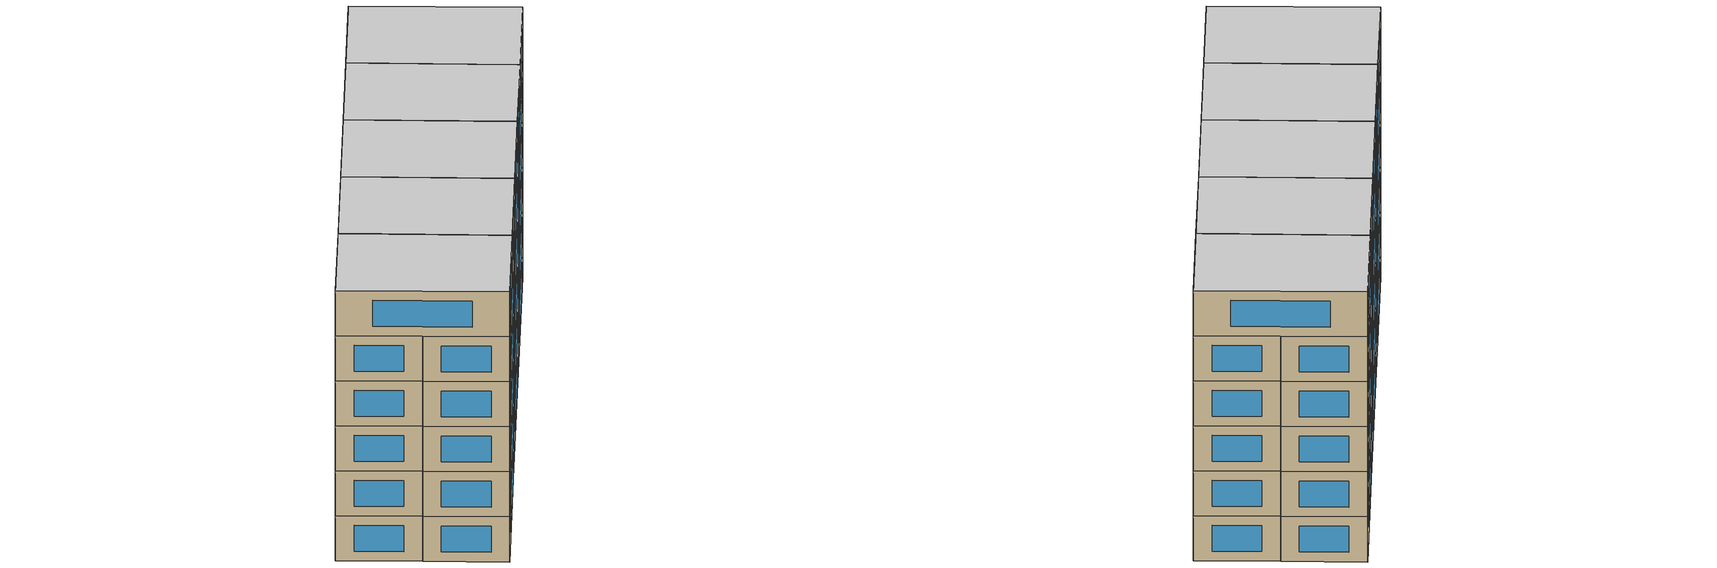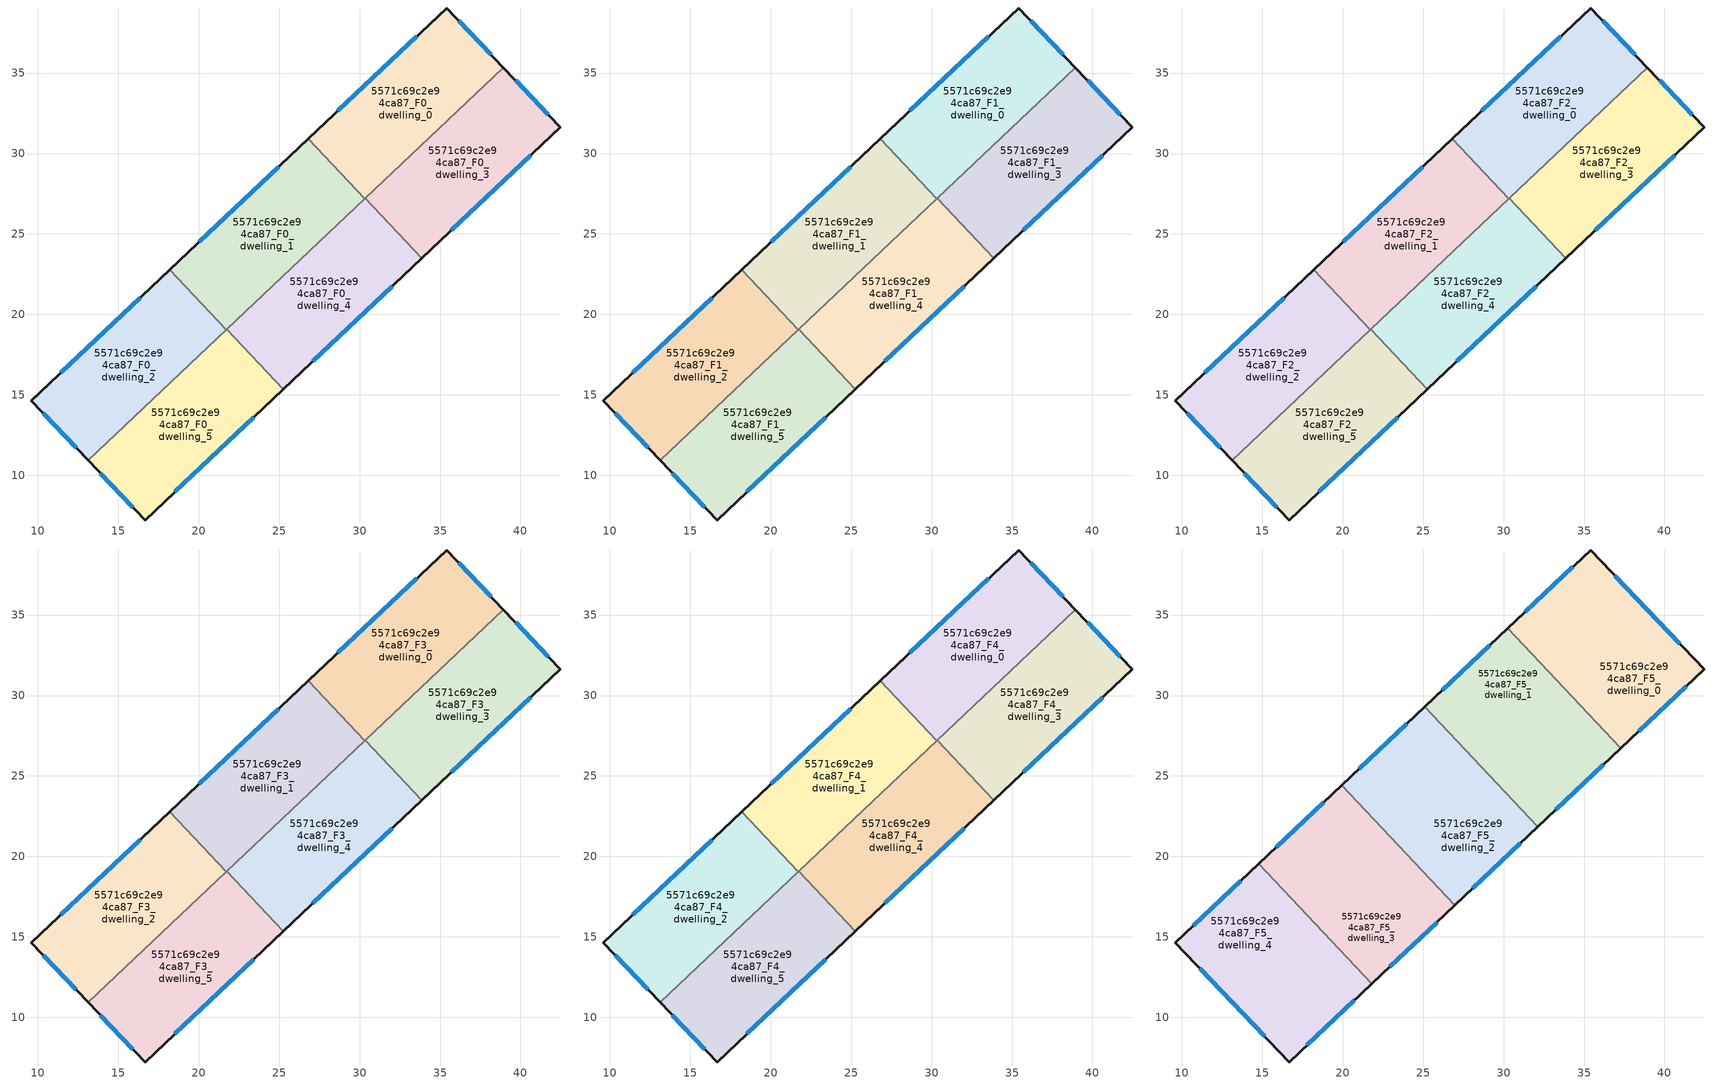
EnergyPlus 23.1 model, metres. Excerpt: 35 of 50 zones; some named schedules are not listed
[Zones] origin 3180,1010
5571c69c2e94ca87_F0_dwelling_0
 floor ground (EU_floor_Construction): 35.41,39.04 38.94,35.34 30.33,27.19 26.81,30.91 z0
 wall outside (EU_wall_Construction): 38.94,35.34 35.41,39.04 26.81,30.91 z0:3
 wall to 5571c69c2e94ca87_F0_dwelling_1 (EU_wall_Construction): 26.81,30.91 30.33,27.19 z0:3
 wall to 5571c69c2e94ca87_F0_dwelling_3 (EU_wall_Construction): 30.34,27.21 38.94,35.34 z0:3
 wall to 5571c69c2e94ca87_F0_dwelling_4 (EU_wall_Construction): 30.33,27.19 30.34,27.21 z0:3
 window (EU_Window_Construction): 38.18,36.13 36.16,38.25 / 33.56,37.3 28.65,32.65 z0.64:2.36
5571c69c2e94ca87_F0_dwelling_1
 floor ground (EU_floor_Construction): 26.81,30.91 30.33,27.19 21.73,19.06 18.21,22.78 z0
 wall outside (EU_wall_Construction): 26.81,30.91 18.21,22.78 z0:3
 wall to 5571c69c2e94ca87_F0_dwelling_2 (EU_wall_Construction): 18.21,22.78 21.73,19.06 z0:3
 wall to 5571c69c2e94ca87_F0_dwelling_4 (EU_wall_Construction): 21.74,19.07 30.33,27.19 z0:3
 wall to 5571c69c2e94ca87_F0_dwelling_5 (EU_wall_Construction): 21.73,19.06 21.74,19.07 z0:3
 window (EU_Window_Construction): 24.96,29.17 20.05,24.52 z0.64:2.36
5571c69c2e94ca87_F0_dwelling_2
 floor ground (EU_floor_Construction): 18.21,22.78 21.73,19.06 13.14,10.93 9.6,14.64 z0
 wall outside (EU_wall_Construction): 18.21,22.78 9.6,14.64 13.14,10.93 z0:3
 wall to 5571c69c2e94ca87_F0_dwelling_5 (EU_wall_Construction): 13.14,10.93 21.73,19.06 z0:3
 window (EU_Window_Construction): 10.36,13.85 12.38,11.73 / 16.36,21.04 11.44,16.38 z0.64:2.36
5571c69c2e94ca87_F0_dwelling_3
 floor ground (EU_floor_Construction): 38.94,35.34 42.47,31.63 33.86,23.49 30.34,27.21 z0
 wall outside (EU_wall_Construction): 33.86,23.49 42.47,31.63 38.94,35.34 z0:3
 wall to 5571c69c2e94ca87_F0_dwelling_4 (EU_wall_Construction): 30.34,27.21 33.86,23.49 z0:3
 window (EU_Window_Construction): 41.71,32.42 39.69,34.54 / 35.71,25.23 40.63,29.89 z0.64:2.36
5571c69c2e94ca87_F0_dwelling_4
 floor ground (EU_floor_Construction): 30.34,27.21 33.86,23.49 25.27,15.35 21.74,19.07 z0
 wall outside (EU_wall_Construction): 25.27,15.35 33.86,23.49 z0:3
 wall to 5571c69c2e94ca87_F0_dwelling_5 (EU_wall_Construction): 21.74,19.07 25.27,15.35 z0:3
 window (EU_Window_Construction): 27.11,17.1 32.02,21.75 z0.64:2.36
5571c69c2e94ca87_F0_dwelling_5
 floor ground (EU_floor_Construction): 21.74,19.07 25.27,15.35 16.67,7.22 13.14,10.93 z0
 wall outside (EU_wall_Construction): 13.14,10.93 16.67,7.22 25.27,15.35 z0:3
 window (EU_Window_Construction): 18.51,8.97 23.42,13.61 / 13.89,10.14 15.92,8.02 z0.64:2.36
5571c69c2e94ca87_F1_dwelling_0
 floor to 5571c69c2e94ca87_F0_dwelling_0 (EU_floor_Construction): 35.41,39.04 38.94,35.34 30.33,27.19 26.81,30.91 z3
 wall outside (EU_wall_Construction): 38.94,35.34 35.41,39.04 26.81,30.91 z3:6
 wall to 5571c69c2e94ca87_F1_dwelling_1 (EU_wall_Construction): 26.81,30.91 30.33,27.19 z3:6
 wall to 5571c69c2e94ca87_F1_dwelling_3 (EU_wall_Construction): 30.34,27.21 38.94,35.34 z3:6
 wall to 5571c69c2e94ca87_F1_dwelling_4 (EU_wall_Construction): 30.33,27.19 30.34,27.21 z3:6
 window (EU_Window_Construction): 38.18,36.13 36.16,38.25 / 33.56,37.3 28.65,32.65 z3.64:5.36
5571c69c2e94ca87_F1_dwelling_1
 floor to 5571c69c2e94ca87_F0_dwelling_1 (EU_floor_Construction): 26.81,30.91 30.33,27.19 21.73,19.06 18.21,22.78 z3
 wall outside (EU_wall_Construction): 26.81,30.91 18.21,22.78 z3:6
 wall to 5571c69c2e94ca87_F1_dwelling_2 (EU_wall_Construction): 18.21,22.78 21.73,19.06 z3:6
 wall to 5571c69c2e94ca87_F1_dwelling_4 (EU_wall_Construction): 21.74,19.07 30.33,27.19 z3:6
 wall to 5571c69c2e94ca87_F1_dwelling_5 (EU_wall_Construction): 21.73,19.06 21.74,19.07 z3:6
 window (EU_Window_Construction): 24.96,29.17 20.05,24.52 z3.64:5.36
5571c69c2e94ca87_F1_dwelling_2
 floor to 5571c69c2e94ca87_F0_dwelling_2 (EU_floor_Construction): 18.21,22.78 21.73,19.06 13.14,10.93 9.6,14.64 z3
 wall outside (EU_wall_Construction): 18.21,22.78 9.6,14.64 13.14,10.93 z3:6
 wall to 5571c69c2e94ca87_F1_dwelling_5 (EU_wall_Construction): 13.14,10.93 21.73,19.06 z3:6
 window (EU_Window_Construction): 10.36,13.85 12.38,11.73 / 16.36,21.04 11.44,16.38 z3.64:5.36
5571c69c2e94ca87_F1_dwelling_3
 floor to 5571c69c2e94ca87_F0_dwelling_3 (EU_floor_Construction): 38.94,35.34 42.47,31.63 33.86,23.49 30.34,27.21 z3
 wall outside (EU_wall_Construction): 33.86,23.49 42.47,31.63 38.94,35.34 z3:6
 wall to 5571c69c2e94ca87_F1_dwelling_4 (EU_wall_Construction): 30.34,27.21 33.86,23.49 z3:6
 window (EU_Window_Construction): 41.71,32.42 39.69,34.54 / 35.71,25.23 40.63,29.89 z3.64:5.36
5571c69c2e94ca87_F1_dwelling_4
 floor to 5571c69c2e94ca87_F0_dwelling_4 (EU_floor_Construction): 30.34,27.21 33.86,23.49 25.27,15.35 21.74,19.07 z3
 wall outside (EU_wall_Construction): 25.27,15.35 33.86,23.49 z3:6
 wall to 5571c69c2e94ca87_F1_dwelling_5 (EU_wall_Construction): 21.74,19.07 25.27,15.35 z3:6
 window (EU_Window_Construction): 27.11,17.1 32.02,21.75 z3.64:5.36
5571c69c2e94ca87_F1_dwelling_5
 floor to 5571c69c2e94ca87_F0_dwelling_5 (EU_floor_Construction): 21.74,19.07 25.27,15.35 16.67,7.22 13.14,10.93 z3
 wall outside (EU_wall_Construction): 13.14,10.93 16.67,7.22 25.27,15.35 z3:6
 window (EU_Window_Construction): 18.51,8.97 23.42,13.61 / 13.89,10.14 15.92,8.02 z3.64:5.36
5571c69c2e94ca87_F2_dwelling_0
 floor to 5571c69c2e94ca87_F1_dwelling_0 (EU_floor_Construction): 35.41,39.04 38.94,35.34 30.33,27.19 26.81,30.91 z6
 wall outside (EU_wall_Construction): 38.94,35.34 35.41,39.04 26.81,30.91 z6:9
 wall to 5571c69c2e94ca87_F2_dwelling_1 (EU_wall_Construction): 26.81,30.91 30.33,27.19 z6:9
 wall to 5571c69c2e94ca87_F2_dwelling_3 (EU_wall_Construction): 30.34,27.21 38.94,35.34 z6:9
 wall to 5571c69c2e94ca87_F2_dwelling_4 (EU_wall_Construction): 30.33,27.19 30.34,27.21 z6:9
 window (EU_Window_Construction): 38.18,36.13 36.16,38.25 / 33.56,37.3 28.65,32.65 z6.64:8.36
5571c69c2e94ca87_F2_dwelling_1
 floor to 5571c69c2e94ca87_F1_dwelling_1 (EU_floor_Construction): 26.81,30.91 30.33,27.19 21.73,19.06 18.21,22.78 z6
 wall outside (EU_wall_Construction): 26.81,30.91 18.21,22.78 z6:9
 wall to 5571c69c2e94ca87_F2_dwelling_2 (EU_wall_Construction): 18.21,22.78 21.73,19.06 z6:9
 wall to 5571c69c2e94ca87_F2_dwelling_4 (EU_wall_Construction): 21.74,19.07 30.33,27.19 z6:9
 wall to 5571c69c2e94ca87_F2_dwelling_5 (EU_wall_Construction): 21.73,19.06 21.74,19.07 z6:9
 window (EU_Window_Construction): 24.96,29.17 20.05,24.52 z6.64:8.36
5571c69c2e94ca87_F2_dwelling_2
 floor to 5571c69c2e94ca87_F1_dwelling_2 (EU_floor_Construction): 18.21,22.78 21.73,19.06 13.14,10.93 9.6,14.64 z6
 wall outside (EU_wall_Construction): 18.21,22.78 9.6,14.64 13.14,10.93 z6:9
 wall to 5571c69c2e94ca87_F2_dwelling_5 (EU_wall_Construction): 13.14,10.93 21.73,19.06 z6:9
 window (EU_Window_Construction): 10.36,13.85 12.38,11.73 / 16.36,21.04 11.44,16.38 z6.64:8.36
5571c69c2e94ca87_F2_dwelling_3
 floor to 5571c69c2e94ca87_F1_dwelling_3 (EU_floor_Construction): 38.94,35.34 42.47,31.63 33.86,23.49 30.34,27.21 z6
 wall outside (EU_wall_Construction): 33.86,23.49 42.47,31.63 38.94,35.34 z6:9
 wall to 5571c69c2e94ca87_F2_dwelling_4 (EU_wall_Construction): 30.34,27.21 33.86,23.49 z6:9
 window (EU_Window_Construction): 41.71,32.42 39.69,34.54 / 35.71,25.23 40.63,29.89 z6.64:8.36
5571c69c2e94ca87_F2_dwelling_4
 floor to 5571c69c2e94ca87_F1_dwelling_4 (EU_floor_Construction): 30.34,27.21 33.86,23.49 25.27,15.35 21.74,19.07 z6
 wall outside (EU_wall_Construction): 25.27,15.35 33.86,23.49 z6:9
 wall to 5571c69c2e94ca87_F2_dwelling_5 (EU_wall_Construction): 21.74,19.07 25.27,15.35 z6:9
 window (EU_Window_Construction): 27.11,17.1 32.02,21.75 z6.64:8.36
5571c69c2e94ca87_F2_dwelling_5
 floor to 5571c69c2e94ca87_F1_dwelling_5 (EU_floor_Construction): 21.74,19.07 25.27,15.35 16.67,7.22 13.14,10.93 z6
 wall outside (EU_wall_Construction): 13.14,10.93 16.67,7.22 25.27,15.35 z6:9
 window (EU_Window_Construction): 18.51,8.97 23.42,13.61 / 13.89,10.14 15.92,8.02 z6.64:8.36
5571c69c2e94ca87_F3_dwelling_0
 floor to 5571c69c2e94ca87_F2_dwelling_0 (EU_floor_Construction): 35.41,39.04 38.94,35.34 30.33,27.19 26.81,30.91 z9
 wall outside (EU_wall_Construction): 38.94,35.34 35.41,39.04 26.81,30.91 z9:12
 wall to 5571c69c2e94ca87_F3_dwelling_1 (EU_wall_Construction): 26.81,30.91 30.33,27.19 z9:12
 wall to 5571c69c2e94ca87_F3_dwelling_3 (EU_wall_Construction): 30.34,27.21 38.94,35.34 z9:12
 wall to 5571c69c2e94ca87_F3_dwelling_4 (EU_wall_Construction): 30.33,27.19 30.34,27.21 z9:12
 window (EU_Window_Construction): 38.18,36.13 36.16,38.25 / 33.56,37.3 28.65,32.65 z9.64:11.36
5571c69c2e94ca87_F3_dwelling_1
 floor to 5571c69c2e94ca87_F2_dwelling_1 (EU_floor_Construction): 26.81,30.91 30.33,27.19 21.73,19.06 18.21,22.78 z9
 wall outside (EU_wall_Construction): 26.81,30.91 18.21,22.78 z9:12
 wall to 5571c69c2e94ca87_F3_dwelling_2 (EU_wall_Construction): 18.21,22.78 21.73,19.06 z9:12
 wall to 5571c69c2e94ca87_F3_dwelling_4 (EU_wall_Construction): 21.74,19.07 30.33,27.19 z9:12
 wall to 5571c69c2e94ca87_F3_dwelling_5 (EU_wall_Construction): 21.73,19.06 21.74,19.07 z9:12
 window (EU_Window_Construction): 24.96,29.17 20.05,24.52 z9.64:11.36
5571c69c2e94ca87_F3_dwelling_2
 floor to 5571c69c2e94ca87_F2_dwelling_2 (EU_floor_Construction): 18.21,22.78 21.73,19.06 13.14,10.93 9.6,14.64 z9
 wall outside (EU_wall_Construction): 18.21,22.78 9.6,14.64 13.14,10.93 z9:12
 wall to 5571c69c2e94ca87_F3_dwelling_5 (EU_wall_Construction): 13.14,10.93 21.73,19.06 z9:12
 window (EU_Window_Construction): 10.36,13.85 12.38,11.73 / 16.36,21.04 11.44,16.38 z9.64:11.36
5571c69c2e94ca87_F3_dwelling_3
 floor to 5571c69c2e94ca87_F2_dwelling_3 (EU_floor_Construction): 38.94,35.34 42.47,31.63 33.86,23.49 30.34,27.21 z9
 wall outside (EU_wall_Construction): 33.86,23.49 42.47,31.63 38.94,35.34 z9:12
 wall to 5571c69c2e94ca87_F3_dwelling_4 (EU_wall_Construction): 30.34,27.21 33.86,23.49 z9:12
 window (EU_Window_Construction): 41.71,32.42 39.69,34.54 / 35.71,25.23 40.63,29.89 z9.64:11.36
5571c69c2e94ca87_F3_dwelling_4
 floor to 5571c69c2e94ca87_F2_dwelling_4 (EU_floor_Construction): 30.34,27.21 33.86,23.49 25.27,15.35 21.74,19.07 z9
 wall outside (EU_wall_Construction): 25.27,15.35 33.86,23.49 z9:12
 wall to 5571c69c2e94ca87_F3_dwelling_5 (EU_wall_Construction): 21.74,19.07 25.27,15.35 z9:12
 window (EU_Window_Construction): 27.11,17.1 32.02,21.75 z9.64:11.36
5571c69c2e94ca87_F3_dwelling_5
 floor to 5571c69c2e94ca87_F2_dwelling_5 (EU_floor_Construction): 21.74,19.07 25.27,15.35 16.67,7.22 13.14,10.93 z9
 wall outside (EU_wall_Construction): 13.14,10.93 16.67,7.22 25.27,15.35 z9:12
 window (EU_Window_Construction): 18.51,8.97 23.42,13.61 / 13.89,10.14 15.92,8.02 z9.64:11.36
5571c69c2e94ca87_F4_dwelling_0
 floor to 5571c69c2e94ca87_F3_dwelling_0 (EU_floor_Construction): 35.41,39.04 38.94,35.34 30.33,27.19 26.81,30.91 z12
 wall outside (EU_wall_Construction): 38.94,35.34 35.41,39.04 26.81,30.91 z12:15
 wall to 5571c69c2e94ca87_F4_dwelling_1 (EU_wall_Construction): 26.81,30.91 30.33,27.19 z12:15
 wall to 5571c69c2e94ca87_F4_dwelling_3 (EU_wall_Construction): 30.34,27.21 38.94,35.34 z12:15
 wall to 5571c69c2e94ca87_F4_dwelling_4 (EU_wall_Construction): 30.33,27.19 30.34,27.21 z12:15
 window (EU_Window_Construction): 38.18,36.13 36.16,38.25 / 33.56,37.3 28.65,32.65 z12.64:14.36
 ceiling adiabatic (EU_roof_Construction): 33.78,30.46 30.26,34.18 26.81,30.91 30.33,27.19 z15
5571c69c2e94ca87_F4_dwelling_1
 floor to 5571c69c2e94ca87_F3_dwelling_1 (EU_floor_Construction): 26.81,30.91 30.33,27.19 21.73,19.06 18.21,22.78 z12
 wall outside (EU_wall_Construction): 26.81,30.91 18.21,22.78 z12:15
 wall to 5571c69c2e94ca87_F4_dwelling_2 (EU_wall_Construction): 18.21,22.78 21.73,19.06 z12:15
 wall to 5571c69c2e94ca87_F4_dwelling_4 (EU_wall_Construction): 21.74,19.07 30.33,27.19 z12:15
 wall to 5571c69c2e94ca87_F4_dwelling_5 (EU_wall_Construction): 21.73,19.06 21.74,19.07 z12:15
 window (EU_Window_Construction): 24.96,29.17 20.05,24.52 z12.64:14.36
5571c69c2e94ca87_F4_dwelling_2
 floor to 5571c69c2e94ca87_F3_dwelling_2 (EU_floor_Construction): 18.21,22.78 21.73,19.06 13.14,10.93 9.6,14.64 z12
 wall outside (EU_wall_Construction): 18.21,22.78 9.6,14.64 13.14,10.93 z12:15
 wall to 5571c69c2e94ca87_F4_dwelling_5 (EU_wall_Construction): 13.14,10.93 21.73,19.06 z12:15
 window (EU_Window_Construction): 10.36,13.85 12.38,11.73 / 16.36,21.04 11.44,16.38 z12.64:14.36
5571c69c2e94ca87_F4_dwelling_3
 floor to 5571c69c2e94ca87_F3_dwelling_3 (EU_floor_Construction): 38.94,35.34 42.47,31.63 33.86,23.49 30.34,27.21 z12
 wall outside (EU_wall_Construction): 33.86,23.49 42.47,31.63 38.94,35.34 z12:15
 wall to 5571c69c2e94ca87_F4_dwelling_4 (EU_wall_Construction): 30.34,27.21 33.86,23.49 z12:15
 window (EU_Window_Construction): 41.71,32.42 39.69,34.54 / 35.71,25.23 40.63,29.89 z12.64:14.36
5571c69c2e94ca87_F4_dwelling_4
 floor to 5571c69c2e94ca87_F3_dwelling_4 (EU_floor_Construction): 30.34,27.21 33.86,23.49 25.27,15.35 21.74,19.07 z12
 wall outside (EU_wall_Construction): 25.27,15.35 33.86,23.49 z12:15
 wall to 5571c69c2e94ca87_F4_dwelling_5 (EU_wall_Construction): 21.74,19.07 25.27,15.35 z12:15
 window (EU_Window_Construction): 27.11,17.1 32.02,21.75 z12.64:14.36
5571c69c2e94ca87_F4_dwelling_5
 floor to 5571c69c2e94ca87_F3_dwelling_5 (EU_floor_Construction): 21.74,19.07 25.27,15.35 16.67,7.22 13.14,10.93 z12
 wall outside (EU_wall_Construction): 13.14,10.93 16.67,7.22 25.27,15.35 z12:15
 window (EU_Window_Construction): 18.51,8.97 23.42,13.61 / 13.89,10.14 15.92,8.02 z12.64:14.36
5571c69c2e94ca87_F5_dwelling_0
 floor to 5571c69c2e94ca87_F4_dwelling_0 (EU_floor_Construction): 35.41,39.04 38.94,35.34 33.78,30.46 30.26,34.18 z15
 floor to 5571c69c2e94ca87_F4_dwelling_3 (EU_floor_Construction): 38.94,35.34 42.47,31.63 37.3,26.74 33.78,30.46 z15
 wall outside (EU_wall_Construction): 37.3,26.74 42.47,31.63 35.41,39.04 30.26,34.18 z15:18
 wall to 5571c69c2e94ca87_F5_dwelling_1 (EU_wall_Construction): 30.26,34.18 37.3,26.74 z15:18
 window (EU_Window_Construction): 34.3,38 31.36,35.22 / 40.96,33.22 36.92,37.46 / 38.4,27.78 41.36,30.58 z15.64:17.36
 ceiling to 5571c69c2e94ca87_F6_dwelling_0 (EU_floor_Construction): 42.47,31.63 35.41,39.04 30.26,34.18 37.3,26.74 z18
5571c69c2e94ca87_F5_dwelling_1
 floor to 5571c69c2e94ca87_F4_dwelling_3 (EU_floor_Construction): 33.78,30.46 37.3,26.74 33.86,23.49 30.34,27.21 z15
 floor to 5571c69c2e94ca87_F4_dwelling_4 (EU_floor_Construction): 30.34,27.21 33.86,23.49 32.14,21.85 28.61,25.57 z15
 floor to 5571c69c2e94ca87_F4_dwelling_1 (EU_floor_Construction): 26.81,30.91 30.33,27.19 28.61,25.57 25.1,29.29 z15
 floor adiabatic (EU_floor_Construction): 30.26,34.18 33.78,30.46 30.33,27.19 26.81,30.91 z15
 wall outside (EU_wall_Construction): 32.14,21.85 37.3,26.74 / 30.26,34.18 25.09,29.29 z15:18
 wall to 5571c69c2e94ca87_F5_dwelling_2 (EU_wall_Construction): 25.09,29.29 32.14,21.85 z15:18
 window (EU_Window_Construction): 33.24,22.9 36.19,25.69 / 29.15,33.13 26.2,30.34 z15.64:17.36
 ceiling to 5571c69c2e94ca87_F6_dwelling_1 (EU_floor_Construction): 37.3,26.74 30.26,34.18 25.09,29.29 32.14,21.85 z18
5571c69c2e94ca87_F5_dwelling_2
 floor to 5571c69c2e94ca87_F4_dwelling_1 (EU_floor_Construction): 25.1,29.29 28.61,25.57 23.46,20.69 19.93,24.41 z15
 floor to 5571c69c2e94ca87_F4_dwelling_4 (EU_floor_Construction): 28.61,25.57 32.14,21.85 26.98,16.97 23.46,20.69 z15
 wall outside (EU_wall_Construction): 26.98,16.97 32.14,21.85 / 25.09,29.29 19.93,24.42 z15:18
 wall to 5571c69c2e94ca87_F5_dwelling_3 (EU_wall_Construction): 19.93,24.42 26.98,16.97 z15:18
 window (EU_Window_Construction): 28.08,18.02 31.03,20.81 / 23.99,28.25 21.04,25.46 z15.64:17.36
 ceiling to 5571c69c2e94ca87_F6_dwelling_2 (EU_floor_Construction): 32.14,21.85 25.09,29.29 19.93,24.42 26.98,16.97 z18
5571c69c2e94ca87_F5_dwelling_3
 floor to 5571c69c2e94ca87_F4_dwelling_5 (EU_floor_Construction): 21.74,19.07 25.27,15.35 21.82,12.09 18.3,15.81 z15
 floor to 5571c69c2e94ca87_F4_dwelling_1 (EU_floor_Construction): 19.93,24.41 23.46,20.69 21.73,19.06 18.21,22.78 z15
 floor to 5571c69c2e94ca87_F4_dwelling_2 (EU_floor_Construction): 18.21,22.78 21.73,19.06 18.3,15.81 14.77,19.53 z15
 floor to 5571c69c2e94ca87_F4_dwelling_4 (EU_floor_Construction): 23.46,20.69 26.98,16.97 25.27,15.35 21.74,19.07 z15
 wall outside (EU_wall_Construction): 21.82,12.09 26.98,16.97 / 19.93,24.42 14.77,19.54 z15:18
 wall to 5571c69c2e94ca87_F5_dwelling_4 (EU_wall_Construction): 14.77,19.54 21.82,12.09 z15:18
 window (EU_Window_Construction): 22.92,13.14 25.87,15.93 / 18.83,23.37 15.88,20.58 z15.64:17.36
 ceiling to 5571c69c2e94ca87_F6_dwelling_3 (EU_floor_Construction): 26.98,16.97 19.93,24.42 14.77,19.54 21.82,12.09 z18
5571c69c2e94ca87_F5_dwelling_4
 floor to 5571c69c2e94ca87_F4_dwelling_2 (EU_floor_Construction): 14.77,19.53 18.3,15.81 13.14,10.93 9.6,14.64 z15
 floor to 5571c69c2e94ca87_F4_dwelling_5 (EU_floor_Construction): 18.3,15.81 21.82,12.09 16.67,7.22 13.14,10.93 z15
 wall outside (EU_wall_Construction): 14.77,19.54 9.6,14.64 16.67,7.22 21.82,12.09 z15:18
 window (EU_Window_Construction): 17.77,8.27 20.71,11.05 / 11.11,13.05 15.16,8.81 / 13.67,18.49 10.71,15.69 z15.64:17.36
 ceiling to 5571c69c2e94ca87_F6_dwelling_4 (EU_floor_Construction): 21.82,12.09 14.77,19.54 9.6,14.64 16.67,7.22 z18
[Building]
EU S2 Campaign: North Axis=0; Terrain=City; Solar Distribution=FullExterior
[Site:Location]
Yerevan-Zvartnots.Intl.AP: Latitude=40.15; Longitude=44.383; Time Zone=4; Elevation=854
[SizingPeriod:WeatherFileDays]
AnnualSizingPeriod: Begin Month=1; Begin Day of Month=1; End Month=12; End Day of Month=31; Day of Week for Start Day=Monday; Use Weather File Daylight Saving Period=No; Use Weather File Rain and Snow Indicators=No
[MATERIAL]
EU_InternalMass_Material: Roughness=MediumRough; Thickness=0.1; Conductivity=1; Density=1800; Specific Heat=900; Thermal Absorptance=0.9; Solar Absorptance=0.7; Visible Absorptance=0.7
[MATERIAL:NOMASS] Roughness=MediumRough; Thermal Absorptance=0.9; Solar Absorptance=0.7; Visible Absorptance=0.7
Name | Thermal Resistance
EU_wall_NoMass | 1.05043
EU_roof_NoMass | 1.45357
EU_floor_NoMass | 0.478065
[WINDOWMATERIAL:SIMPLEGLAZINGSYSTEM]
EU_Window_SimpleGlazing: UFactor=2.5566; Solar Heat Gain Coefficient=0.75; Visible Transmittance=0.75
[CONSTRUCTION]
EU_wall_Construction: EU_wall_NoMass
EU_roof_Construction: EU_roof_NoMass
EU_floor_Construction: EU_floor_NoMass
EU_Window_Construction: EU_Window_SimpleGlazing
EU_InternalMass_Construction: EU_InternalMass_Material
[ZONE] Type=1; Multiplier=1; Ceiling Height=autocalculate; Floor Area=autocalculate; Part of Total Floor Area=Yes
Name | Volume
5571c69c2e94ca87_F0_dwelling_0; 5571c69c2e94ca87_F1_dwelling_0; 5571c69c2e94ca87_F2_dwelling_0; 5571c69c2e94ca87_F3_dwelling_0; 5571c69c2e94ca87_F4_dwelling_0 | 181.921
5571c69c2e94ca87_F5_dwelling_0 | 218.314
5571c69c2e94ca87_F0_dwelling_1; 5571c69c2e94ca87_F1_dwelling_1; 5571c69c2e94ca87_F2_dwelling_1; 5571c69c2e94ca87_F3_dwelling_1; 5571c69c2e94ca87_F4_dwelling_1 | 181.918
5571c69c2e94ca87_F5_dwelling_1 | 218.318
5571c69c2e94ca87_F0_dwelling_2; 5571c69c2e94ca87_F1_dwelling_2; 5571c69c2e94ca87_F2_dwelling_2; 5571c69c2e94ca87_F3_dwelling_2; 5571c69c2e94ca87_F4_dwelling_2; 5571c69c2e94ca87_F0_dwelling_4; 5571c69c2e94ca87_F1_dwelling_4; 5571c69c2e94ca87_F2_dwelling_4; 5571c69c2e94ca87_F3_dwelling_4; 5571c69c2e94ca87_F4_dwelling_4 | 181.932
5571c69c2e94ca87_F5_dwelling_2 | 218.319
5571c69c2e94ca87_F0_dwelling_3; 5571c69c2e94ca87_F1_dwelling_3; 5571c69c2e94ca87_F2_dwelling_3; 5571c69c2e94ca87_F3_dwelling_3; 5571c69c2e94ca87_F4_dwelling_3 | 181.942
5571c69c2e94ca87_F5_dwelling_3 | 218.328
5571c69c2e94ca87_F5_dwelling_4 | 218.324
5571c69c2e94ca87_F0_dwelling_5; 5571c69c2e94ca87_F1_dwelling_5; 5571c69c2e94ca87_F2_dwelling_5; 5571c69c2e94ca87_F3_dwelling_5; 5571c69c2e94ca87_F4_dwelling_5 | 181.929
[INTERNALMASS] Construction=EU_InternalMass_Construction
Name | Zone or ZoneList | Surface Area
5571c69c2e94ca87_F0_dwelling_0_EU_InternalMass | 5571c69c2e94ca87_F0_dwelling_0 | 60.6403
5571c69c2e94ca87_F0_dwelling_1_EU_InternalMass | 5571c69c2e94ca87_F0_dwelling_1 | 60.6395
5571c69c2e94ca87_F0_dwelling_2_EU_InternalMass | 5571c69c2e94ca87_F0_dwelling_2 | 60.6441
5571c69c2e94ca87_F0_dwelling_3_EU_InternalMass | 5571c69c2e94ca87_F0_dwelling_3 | 60.6472
5571c69c2e94ca87_F0_dwelling_4_EU_InternalMass | 5571c69c2e94ca87_F0_dwelling_4 | 60.6441
5571c69c2e94ca87_F0_dwelling_5_EU_InternalMass | 5571c69c2e94ca87_F0_dwelling_5 | 60.6429
5571c69c2e94ca87_F1_dwelling_0_EU_InternalMass | 5571c69c2e94ca87_F1_dwelling_0 | 60.6403
5571c69c2e94ca87_F1_dwelling_1_EU_InternalMass | 5571c69c2e94ca87_F1_dwelling_1 | 60.6395
5571c69c2e94ca87_F1_dwelling_2_EU_InternalMass | 5571c69c2e94ca87_F1_dwelling_2 | 60.6441
5571c69c2e94ca87_F1_dwelling_3_EU_InternalMass | 5571c69c2e94ca87_F1_dwelling_3 | 60.6472
5571c69c2e94ca87_F1_dwelling_4_EU_InternalMass | 5571c69c2e94ca87_F1_dwelling_4 | 60.6441
5571c69c2e94ca87_F1_dwelling_5_EU_InternalMass | 5571c69c2e94ca87_F1_dwelling_5 | 60.6429
5571c69c2e94ca87_F2_dwelling_0_EU_InternalMass | 5571c69c2e94ca87_F2_dwelling_0 | 60.6403
5571c69c2e94ca87_F2_dwelling_1_EU_InternalMass | 5571c69c2e94ca87_F2_dwelling_1 | 60.6395
5571c69c2e94ca87_F2_dwelling_2_EU_InternalMass | 5571c69c2e94ca87_F2_dwelling_2 | 60.6441
5571c69c2e94ca87_F2_dwelling_3_EU_InternalMass | 5571c69c2e94ca87_F2_dwelling_3 | 60.6472
5571c69c2e94ca87_F2_dwelling_4_EU_InternalMass | 5571c69c2e94ca87_F2_dwelling_4 | 60.6441
5571c69c2e94ca87_F2_dwelling_5_EU_InternalMass | 5571c69c2e94ca87_F2_dwelling_5 | 60.6429
5571c69c2e94ca87_F3_dwelling_0_EU_InternalMass | 5571c69c2e94ca87_F3_dwelling_0 | 60.6403
5571c69c2e94ca87_F3_dwelling_1_EU_InternalMass | 5571c69c2e94ca87_F3_dwelling_1 | 60.6395
5571c69c2e94ca87_F3_dwelling_2_EU_InternalMass | 5571c69c2e94ca87_F3_dwelling_2 | 60.6441
5571c69c2e94ca87_F3_dwelling_3_EU_InternalMass | 5571c69c2e94ca87_F3_dwelling_3 | 60.6472
5571c69c2e94ca87_F3_dwelling_4_EU_InternalMass | 5571c69c2e94ca87_F3_dwelling_4 | 60.6441
5571c69c2e94ca87_F3_dwelling_5_EU_InternalMass | 5571c69c2e94ca87_F3_dwelling_5 | 60.6429
5571c69c2e94ca87_F4_dwelling_0_EU_InternalMass | 5571c69c2e94ca87_F4_dwelling_0 | 60.6403
5571c69c2e94ca87_F4_dwelling_1_EU_InternalMass | 5571c69c2e94ca87_F4_dwelling_1 | 60.6395
5571c69c2e94ca87_F4_dwelling_2_EU_InternalMass | 5571c69c2e94ca87_F4_dwelling_2 | 60.6441
5571c69c2e94ca87_F4_dwelling_3_EU_InternalMass | 5571c69c2e94ca87_F4_dwelling_3 | 60.6472
5571c69c2e94ca87_F4_dwelling_4_EU_InternalMass | 5571c69c2e94ca87_F4_dwelling_4 | 60.6441
5571c69c2e94ca87_F4_dwelling_5_EU_InternalMass | 5571c69c2e94ca87_F4_dwelling_5 | 60.6429
5571c69c2e94ca87_F5_dwelling_0_EU_InternalMass | 5571c69c2e94ca87_F5_dwelling_0 | 72.7712
5571c69c2e94ca87_F5_dwelling_1_EU_InternalMass | 5571c69c2e94ca87_F5_dwelling_1 | 72.7726
5571c69c2e94ca87_F5_dwelling_2_EU_InternalMass | 5571c69c2e94ca87_F5_dwelling_2 | 72.773
5571c69c2e94ca87_F5_dwelling_3_EU_InternalMass | 5571c69c2e94ca87_F5_dwelling_3 | 72.776
5571c69c2e94ca87_F5_dwelling_4_EU_InternalMass | 5571c69c2e94ca87_F5_dwelling_4 | 72.7744
[OTHEREQUIPMENT] Fuel Type=Electricity; Design Level Calculation Method=Watts/Area; Power per Zone Floor Area=1; Fraction Latent=0; Fraction Radiant=0; Fraction Lost=0; Carbon Dioxide Generation Rate=0; EndUse Subcategory=EU_Step8_InternalGains
Name | Zone or ZoneList or Space or SpaceList | Schedule
EU_Step8_InternalGain_5571c69c2e94ca87_F0_dwelling_0_f000 | 5571c69c2e94ca87_F0_dwelling_0 | EU_Step8_GainSchedule_5571c69c2e94ca87_F0_dwelling_0_f000
EU_Step8_InternalGain_5571c69c2e94ca87_F0_dwelling_1_f000 | 5571c69c2e94ca87_F0_dwelling_1 | EU_Step8_GainSchedule_5571c69c2e94ca87_F0_dwelling_1_f000
EU_Step8_InternalGain_5571c69c2e94ca87_F0_dwelling_2_f000 | 5571c69c2e94ca87_F0_dwelling_2 | EU_Step8_GainSchedule_5571c69c2e94ca87_F0_dwelling_2_f000
EU_Step8_InternalGain_5571c69c2e94ca87_F0_dwelling_3_f000 | 5571c69c2e94ca87_F0_dwelling_3 | EU_Step8_GainSchedule_5571c69c2e94ca87_F0_dwelling_3_f000
EU_Step8_InternalGain_5571c69c2e94ca87_F0_dwelling_4_f000 | 5571c69c2e94ca87_F0_dwelling_4 | EU_Step8_GainSchedule_5571c69c2e94ca87_F0_dwelling_4_f000
EU_Step8_InternalGain_5571c69c2e94ca87_F0_dwelling_5_f000 | 5571c69c2e94ca87_F0_dwelling_5 | EU_Step8_GainSchedule_5571c69c2e94ca87_F0_dwelling_5_f000
EU_Step8_InternalGain_5571c69c2e94ca87_F1_dwelling_0_f000 | 5571c69c2e94ca87_F1_dwelling_0 | EU_Step8_GainSchedule_5571c69c2e94ca87_F1_dwelling_0_f000
EU_Step8_InternalGain_5571c69c2e94ca87_F1_dwelling_1_f000 | 5571c69c2e94ca87_F1_dwelling_1 | EU_Step8_GainSchedule_5571c69c2e94ca87_F1_dwelling_1_f000
EU_Step8_InternalGain_5571c69c2e94ca87_F1_dwelling_2_f000 | 5571c69c2e94ca87_F1_dwelling_2 | EU_Step8_GainSchedule_5571c69c2e94ca87_F1_dwelling_2_f000
EU_Step8_InternalGain_5571c69c2e94ca87_F1_dwelling_3_f000 | 5571c69c2e94ca87_F1_dwelling_3 | EU_Step8_GainSchedule_5571c69c2e94ca87_F1_dwelling_3_f000
EU_Step8_InternalGain_5571c69c2e94ca87_F1_dwelling_4_f000 | 5571c69c2e94ca87_F1_dwelling_4 | EU_Step8_GainSchedule_5571c69c2e94ca87_F1_dwelling_4_f000
EU_Step8_InternalGain_5571c69c2e94ca87_F1_dwelling_5_f000 | 5571c69c2e94ca87_F1_dwelling_5 | EU_Step8_GainSchedule_5571c69c2e94ca87_F1_dwelling_5_f000
EU_Step8_InternalGain_5571c69c2e94ca87_F2_dwelling_0_f000 | 5571c69c2e94ca87_F2_dwelling_0 | EU_Step8_GainSchedule_5571c69c2e94ca87_F2_dwelling_0_f000
EU_Step8_InternalGain_5571c69c2e94ca87_F2_dwelling_1_f000 | 5571c69c2e94ca87_F2_dwelling_1 | EU_Step8_GainSchedule_5571c69c2e94ca87_F2_dwelling_1_f000
EU_Step8_InternalGain_5571c69c2e94ca87_F2_dwelling_2_f000 | 5571c69c2e94ca87_F2_dwelling_2 | EU_Step8_GainSchedule_5571c69c2e94ca87_F2_dwelling_2_f000
EU_Step8_InternalGain_5571c69c2e94ca87_F2_dwelling_3_f000 | 5571c69c2e94ca87_F2_dwelling_3 | EU_Step8_GainSchedule_5571c69c2e94ca87_F2_dwelling_3_f000
EU_Step8_InternalGain_5571c69c2e94ca87_F2_dwelling_4_f000 | 5571c69c2e94ca87_F2_dwelling_4 | EU_Step8_GainSchedule_5571c69c2e94ca87_F2_dwelling_4_f000
EU_Step8_InternalGain_5571c69c2e94ca87_F2_dwelling_5_f000 | 5571c69c2e94ca87_F2_dwelling_5 | EU_Step8_GainSchedule_5571c69c2e94ca87_F2_dwelling_5_f000
EU_Step8_InternalGain_5571c69c2e94ca87_F3_dwelling_0_f000 | 5571c69c2e94ca87_F3_dwelling_0 | EU_Step8_GainSchedule_5571c69c2e94ca87_F3_dwelling_0_f000
EU_Step8_InternalGain_5571c69c2e94ca87_F3_dwelling_1_f000 | 5571c69c2e94ca87_F3_dwelling_1 | EU_Step8_GainSchedule_5571c69c2e94ca87_F3_dwelling_1_f000
EU_Step8_InternalGain_5571c69c2e94ca87_F3_dwelling_2_f000 | 5571c69c2e94ca87_F3_dwelling_2 | EU_Step8_GainSchedule_5571c69c2e94ca87_F3_dwelling_2_f000
EU_Step8_InternalGain_5571c69c2e94ca87_F3_dwelling_3_f000 | 5571c69c2e94ca87_F3_dwelling_3 | EU_Step8_GainSchedule_5571c69c2e94ca87_F3_dwelling_3_f000
EU_Step8_InternalGain_5571c69c2e94ca87_F3_dwelling_4_f000 | 5571c69c2e94ca87_F3_dwelling_4 | EU_Step8_GainSchedule_5571c69c2e94ca87_F3_dwelling_4_f000
EU_Step8_InternalGain_5571c69c2e94ca87_F3_dwelling_5_f000 | 5571c69c2e94ca87_F3_dwelling_5 | EU_Step8_GainSchedule_5571c69c2e94ca87_F3_dwelling_5_f000
EU_Step8_InternalGain_5571c69c2e94ca87_F4_dwelling_0_f000 | 5571c69c2e94ca87_F4_dwelling_0 | EU_Step8_GainSchedule_5571c69c2e94ca87_F4_dwelling_0_f000
EU_Step8_InternalGain_5571c69c2e94ca87_F4_dwelling_1_f000 | 5571c69c2e94ca87_F4_dwelling_1 | EU_Step8_GainSchedule_5571c69c2e94ca87_F4_dwelling_1_f000
EU_Step8_InternalGain_5571c69c2e94ca87_F4_dwelling_2_f000 | 5571c69c2e94ca87_F4_dwelling_2 | EU_Step8_GainSchedule_5571c69c2e94ca87_F4_dwelling_2_f000
EU_Step8_InternalGain_5571c69c2e94ca87_F4_dwelling_3_f000 | 5571c69c2e94ca87_F4_dwelling_3 | EU_Step8_GainSchedule_5571c69c2e94ca87_F4_dwelling_3_f000
EU_Step8_InternalGain_5571c69c2e94ca87_F4_dwelling_4_f000 | 5571c69c2e94ca87_F4_dwelling_4 | EU_Step8_GainSchedule_5571c69c2e94ca87_F4_dwelling_4_f000
EU_Step8_InternalGain_5571c69c2e94ca87_F4_dwelling_5_f000 | 5571c69c2e94ca87_F4_dwelling_5 | EU_Step8_GainSchedule_5571c69c2e94ca87_F4_dwelling_5_f000
EU_Step8_InternalGain_5571c69c2e94ca87_F5_dwelling_0_f000 | 5571c69c2e94ca87_F5_dwelling_0 | EU_Step8_GainSchedule_5571c69c2e94ca87_F5_dwelling_0_f000
EU_Step8_InternalGain_5571c69c2e94ca87_F5_dwelling_1_f000 | 5571c69c2e94ca87_F5_dwelling_1 | EU_Step8_GainSchedule_5571c69c2e94ca87_F5_dwelling_1_f000
EU_Step8_InternalGain_5571c69c2e94ca87_F5_dwelling_2_f000 | 5571c69c2e94ca87_F5_dwelling_2 | EU_Step8_GainSchedule_5571c69c2e94ca87_F5_dwelling_2_f000
EU_Step8_InternalGain_5571c69c2e94ca87_F5_dwelling_3_f000 | 5571c69c2e94ca87_F5_dwelling_3 | EU_Step8_GainSchedule_5571c69c2e94ca87_F5_dwelling_3_f000
EU_Step8_InternalGain_5571c69c2e94ca87_F5_dwelling_4_f000 | 5571c69c2e94ca87_F5_dwelling_4 | EU_Step8_GainSchedule_5571c69c2e94ca87_F5_dwelling_4_f000
[ZONEVENTILATION:DESIGNFLOWRATE] Schedule=EU_AlwaysOn; Design Flow Rate Calculation Method=AirChanges/Hour; Air Changes per Hour=0.557805; Ventilation Type=Natural; Fan Pressure Rise=0; Fan Total Efficiency=1; Constant Term Coefficient=1; Temperature Term Coefficient=0; Velocity Term Coefficient=0; Velocity Squared Term Coefficient=0; Minimum Indoor Temperature=-100; Maximum Indoor Temperature=100; Delta Temperature=-100; Minimum Outdoor Temperature=-100; Maximum Outdoor Temperature=100; Maximum Wind Speed=40
Name | Zone or ZoneList or Space or SpaceList
EU_ConstantAir_5571c69c2e94ca87_F0_dwelling_0 | 5571c69c2e94ca87_F0_dwelling_0
EU_ConstantAir_5571c69c2e94ca87_F0_dwelling_1 | 5571c69c2e94ca87_F0_dwelling_1
EU_ConstantAir_5571c69c2e94ca87_F0_dwelling_2 | 5571c69c2e94ca87_F0_dwelling_2
EU_ConstantAir_5571c69c2e94ca87_F0_dwelling_3 | 5571c69c2e94ca87_F0_dwelling_3
EU_ConstantAir_5571c69c2e94ca87_F0_dwelling_4 | 5571c69c2e94ca87_F0_dwelling_4
EU_ConstantAir_5571c69c2e94ca87_F0_dwelling_5 | 5571c69c2e94ca87_F0_dwelling_5
EU_ConstantAir_5571c69c2e94ca87_F1_dwelling_0 | 5571c69c2e94ca87_F1_dwelling_0
EU_ConstantAir_5571c69c2e94ca87_F1_dwelling_1 | 5571c69c2e94ca87_F1_dwelling_1
EU_ConstantAir_5571c69c2e94ca87_F1_dwelling_2 | 5571c69c2e94ca87_F1_dwelling_2
EU_ConstantAir_5571c69c2e94ca87_F1_dwelling_3 | 5571c69c2e94ca87_F1_dwelling_3
EU_ConstantAir_5571c69c2e94ca87_F1_dwelling_4 | 5571c69c2e94ca87_F1_dwelling_4
EU_ConstantAir_5571c69c2e94ca87_F1_dwelling_5 | 5571c69c2e94ca87_F1_dwelling_5
EU_ConstantAir_5571c69c2e94ca87_F2_dwelling_0 | 5571c69c2e94ca87_F2_dwelling_0
EU_ConstantAir_5571c69c2e94ca87_F2_dwelling_1 | 5571c69c2e94ca87_F2_dwelling_1
EU_ConstantAir_5571c69c2e94ca87_F2_dwelling_2 | 5571c69c2e94ca87_F2_dwelling_2
EU_ConstantAir_5571c69c2e94ca87_F2_dwelling_3 | 5571c69c2e94ca87_F2_dwelling_3
EU_ConstantAir_5571c69c2e94ca87_F2_dwelling_4 | 5571c69c2e94ca87_F2_dwelling_4
EU_ConstantAir_5571c69c2e94ca87_F2_dwelling_5 | 5571c69c2e94ca87_F2_dwelling_5
EU_ConstantAir_5571c69c2e94ca87_F3_dwelling_0 | 5571c69c2e94ca87_F3_dwelling_0
EU_ConstantAir_5571c69c2e94ca87_F3_dwelling_1 | 5571c69c2e94ca87_F3_dwelling_1
EU_ConstantAir_5571c69c2e94ca87_F3_dwelling_2 | 5571c69c2e94ca87_F3_dwelling_2
EU_ConstantAir_5571c69c2e94ca87_F3_dwelling_3 | 5571c69c2e94ca87_F3_dwelling_3
EU_ConstantAir_5571c69c2e94ca87_F3_dwelling_4 | 5571c69c2e94ca87_F3_dwelling_4
EU_ConstantAir_5571c69c2e94ca87_F3_dwelling_5 | 5571c69c2e94ca87_F3_dwelling_5
EU_ConstantAir_5571c69c2e94ca87_F4_dwelling_0 | 5571c69c2e94ca87_F4_dwelling_0
EU_ConstantAir_5571c69c2e94ca87_F4_dwelling_1 | 5571c69c2e94ca87_F4_dwelling_1
EU_ConstantAir_5571c69c2e94ca87_F4_dwelling_2 | 5571c69c2e94ca87_F4_dwelling_2
EU_ConstantAir_5571c69c2e94ca87_F4_dwelling_3 | 5571c69c2e94ca87_F4_dwelling_3
EU_ConstantAir_5571c69c2e94ca87_F4_dwelling_4 | 5571c69c2e94ca87_F4_dwelling_4
EU_ConstantAir_5571c69c2e94ca87_F4_dwelling_5 | 5571c69c2e94ca87_F4_dwelling_5
EU_ConstantAir_5571c69c2e94ca87_F5_dwelling_0 | 5571c69c2e94ca87_F5_dwelling_0
EU_ConstantAir_5571c69c2e94ca87_F5_dwelling_1 | 5571c69c2e94ca87_F5_dwelling_1
EU_ConstantAir_5571c69c2e94ca87_F5_dwelling_2 | 5571c69c2e94ca87_F5_dwelling_2
EU_ConstantAir_5571c69c2e94ca87_F5_dwelling_3 | 5571c69c2e94ca87_F5_dwelling_3
EU_ConstantAir_5571c69c2e94ca87_F5_dwelling_4 | 5571c69c2e94ca87_F5_dwelling_4
[HVACTEMPLATE:ZONE:IDEALLOADSAIRSYSTEM] System Availability Schedule=EU_AlwaysOn; Maximum Heating Supply Air Temperature=50; Minimum Cooling Supply Air Temperature=13; Maximum Heating Supply Air Humidity Ratio=0.0156; Minimum Cooling Supply Air Humidity Ratio=0.0077; Heating Limit=NoLimit; Cooling Limit=NoLimit; Heating Availability Schedule=EU_AlwaysOn; Cooling Availability Schedule=EU_CoolingOff; Dehumidification Control Type=ConstantSensibleHeatRatio; Cooling Sensible Heat Ratio=0.7; Dehumidification Setpoint=60; Humidification Control Type=None; Humidification Setpoint=30; Outdoor Air Method=None; Outdoor Air Flow Rate per Person=0.00944; Outdoor Air Flow Rate per Zone Floor Area=0; Outdoor Air Flow Rate per Zone=0; Demand Controlled Ventilation Type=None; Outdoor Air Economizer Type=NoEconomizer; Heat Recovery Type=None; Sensible Heat Recovery Effectiveness=0.7; Latent Heat Recovery Effectiveness=0.65
Name | Template Thermostat
5571c69c2e94ca87_F0_dwelling_0 | EU_HeatOnly_5571c69c2e94ca87_F0_dwelling_0
5571c69c2e94ca87_F0_dwelling_1 | EU_HeatOnly_5571c69c2e94ca87_F0_dwelling_1
5571c69c2e94ca87_F0_dwelling_2 | EU_HeatOnly_5571c69c2e94ca87_F0_dwelling_2
5571c69c2e94ca87_F0_dwelling_3 | EU_HeatOnly_5571c69c2e94ca87_F0_dwelling_3
5571c69c2e94ca87_F0_dwelling_4 | EU_HeatOnly_5571c69c2e94ca87_F0_dwelling_4
5571c69c2e94ca87_F0_dwelling_5 | EU_HeatOnly_5571c69c2e94ca87_F0_dwelling_5
5571c69c2e94ca87_F1_dwelling_0 | EU_HeatOnly_5571c69c2e94ca87_F1_dwelling_0
5571c69c2e94ca87_F1_dwelling_1 | EU_HeatOnly_5571c69c2e94ca87_F1_dwelling_1
5571c69c2e94ca87_F1_dwelling_2 | EU_HeatOnly_5571c69c2e94ca87_F1_dwelling_2
5571c69c2e94ca87_F1_dwelling_3 | EU_HeatOnly_5571c69c2e94ca87_F1_dwelling_3
5571c69c2e94ca87_F1_dwelling_4 | EU_HeatOnly_5571c69c2e94ca87_F1_dwelling_4
5571c69c2e94ca87_F1_dwelling_5 | EU_HeatOnly_5571c69c2e94ca87_F1_dwelling_5
5571c69c2e94ca87_F2_dwelling_0 | EU_HeatOnly_5571c69c2e94ca87_F2_dwelling_0
5571c69c2e94ca87_F2_dwelling_1 | EU_HeatOnly_5571c69c2e94ca87_F2_dwelling_1
5571c69c2e94ca87_F2_dwelling_2 | EU_HeatOnly_5571c69c2e94ca87_F2_dwelling_2
5571c69c2e94ca87_F2_dwelling_3 | EU_HeatOnly_5571c69c2e94ca87_F2_dwelling_3
5571c69c2e94ca87_F2_dwelling_4 | EU_HeatOnly_5571c69c2e94ca87_F2_dwelling_4
5571c69c2e94ca87_F2_dwelling_5 | EU_HeatOnly_5571c69c2e94ca87_F2_dwelling_5
5571c69c2e94ca87_F3_dwelling_0 | EU_HeatOnly_5571c69c2e94ca87_F3_dwelling_0
5571c69c2e94ca87_F3_dwelling_1 | EU_HeatOnly_5571c69c2e94ca87_F3_dwelling_1
5571c69c2e94ca87_F3_dwelling_2 | EU_HeatOnly_5571c69c2e94ca87_F3_dwelling_2
5571c69c2e94ca87_F3_dwelling_3 | EU_HeatOnly_5571c69c2e94ca87_F3_dwelling_3
5571c69c2e94ca87_F3_dwelling_4 | EU_HeatOnly_5571c69c2e94ca87_F3_dwelling_4
5571c69c2e94ca87_F3_dwelling_5 | EU_HeatOnly_5571c69c2e94ca87_F3_dwelling_5
5571c69c2e94ca87_F4_dwelling_0 | EU_HeatOnly_5571c69c2e94ca87_F4_dwelling_0
5571c69c2e94ca87_F4_dwelling_1 | EU_HeatOnly_5571c69c2e94ca87_F4_dwelling_1
5571c69c2e94ca87_F4_dwelling_2 | EU_HeatOnly_5571c69c2e94ca87_F4_dwelling_2
5571c69c2e94ca87_F4_dwelling_3 | EU_HeatOnly_5571c69c2e94ca87_F4_dwelling_3
5571c69c2e94ca87_F4_dwelling_4 | EU_HeatOnly_5571c69c2e94ca87_F4_dwelling_4
5571c69c2e94ca87_F4_dwelling_5 | EU_HeatOnly_5571c69c2e94ca87_F4_dwelling_5
5571c69c2e94ca87_F5_dwelling_0 | EU_HeatOnly_5571c69c2e94ca87_F5_dwelling_0
5571c69c2e94ca87_F5_dwelling_1 | EU_HeatOnly_5571c69c2e94ca87_F5_dwelling_1
5571c69c2e94ca87_F5_dwelling_2 | EU_HeatOnly_5571c69c2e94ca87_F5_dwelling_2
5571c69c2e94ca87_F5_dwelling_3 | EU_HeatOnly_5571c69c2e94ca87_F5_dwelling_3
5571c69c2e94ca87_F5_dwelling_4 | EU_HeatOnly_5571c69c2e94ca87_F5_dwelling_4
[SIZING:ZONE] Zone Cooling Design Supply Air Temperature Input Method=SupplyAirTemperature; Zone Cooling Design Supply Air Temperature=13; Zone Heating Design Supply Air Temperature Input Method=SupplyAirTemperature; Zone Heating Design Supply Air Temperature=50; Zone Cooling Design Supply Air Humidity Ratio=0.008; Zone Heating Design Supply Air Humidity Ratio=0.008; Cooling Design Air Flow Method=DesignDay; Cooling Design Air Flow Rate=0; Cooling Minimum Air Flow per Zone Floor Area=0.000762; Cooling Minimum Air Flow=0; Cooling Minimum Air Flow Fraction=0.2; Heating Design Air Flow Method=DesignDay; Heating Design Air Flow Rate=0; Heating Maximum Air Flow per Zone Floor Area=0.002032; Heating Maximum Air Flow=0.141576; Heating Maximum Air Flow Fraction=0.3; Account for Dedicated Outdoor Air System=No; Dedicated Outdoor Air System Control Strategy=NeutralSupplyAir; Dedicated Outdoor Air Low Setpoint Temperature for Design=autosize; Dedicated Outdoor Air High Setpoint Temperature for Design=autosize; Zone Load Sizing Method=Sensible Load Only No Latent Load; Zone Latent Cooling Design Supply Air Humidity Ratio Input Method=HumidityRatioDifference; Zone Cooling Design Supply Air Humidity Ratio Difference=0.005; Zone Latent Heating Design Supply Air Humidity Ratio Input Method=HumidityRatioDifference; Zone Humidification Design Supply Air Humidity Ratio Difference=0.005
5571c69c2e94ca87_F0_dwelling_0; 5571c69c2e94ca87_F0_dwelling_1; 5571c69c2e94ca87_F0_dwelling_2; 5571c69c2e94ca87_F0_dwelling_3; 5571c69c2e94ca87_F0_dwelling_4; 5571c69c2e94ca87_F0_dwelling_5; 5571c69c2e94ca87_F1_dwelling_0; 5571c69c2e94ca87_F1_dwelling_1; 5571c69c2e94ca87_F1_dwelling_2; 5571c69c2e94ca87_F1_dwelling_3; 5571c69c2e94ca87_F1_dwelling_4; 5571c69c2e94ca87_F1_dwelling_5; 5571c69c2e94ca87_F2_dwelling_0; 5571c69c2e94ca87_F2_dwelling_1; 5571c69c2e94ca87_F2_dwelling_2; 5571c69c2e94ca87_F2_dwelling_3; 5571c69c2e94ca87_F2_dwelling_4; 5571c69c2e94ca87_F2_dwelling_5; 5571c69c2e94ca87_F3_dwelling_0; 5571c69c2e94ca87_F3_dwelling_1; 5571c69c2e94ca87_F3_dwelling_2; 5571c69c2e94ca87_F3_dwelling_3; 5571c69c2e94ca87_F3_dwelling_4; 5571c69c2e94ca87_F3_dwelling_5; 5571c69c2e94ca87_F4_dwelling_0; 5571c69c2e94ca87_F4_dwelling_1; 5571c69c2e94ca87_F4_dwelling_2; 5571c69c2e94ca87_F4_dwelling_3; 5571c69c2e94ca87_F4_dwelling_4; 5571c69c2e94ca87_F4_dwelling_5; 5571c69c2e94ca87_F5_dwelling_0; 5571c69c2e94ca87_F5_dwelling_1; 5571c69c2e94ca87_F5_dwelling_2; 5571c69c2e94ca87_F5_dwelling_3; 5571c69c2e94ca87_F5_dwelling_4
[SCHEDULE:FILE] Column Number=1; Rows to Skip at Top=0; Number of Hours of Data=8760; Column Separator=Comma; Interpolate to Timestep=No; Minutes per Item=60; Adjust Schedule for Daylight Savings=Yes
Name | File
EU_Step8_GainSchedule_5571c69c2e94ca87_F0_dwelling_0_f000 | ../../schedules/5571c69c2e94ca87/5571c69c2e94ca87_F0_dwelling_0_f000_gain.csv
EU_Step8_GainSchedule_5571c69c2e94ca87_F0_dwelling_1_f000 | ../../schedules/5571c69c2e94ca87/5571c69c2e94ca87_F0_dwelling_1_f000_gain.csv
EU_Step8_GainSchedule_5571c69c2e94ca87_F0_dwelling_2_f000 | ../../schedules/5571c69c2e94ca87/5571c69c2e94ca87_F0_dwelling_2_f000_gain.csv
EU_Step8_GainSchedule_5571c69c2e94ca87_F0_dwelling_3_f000 | ../../schedules/5571c69c2e94ca87/5571c69c2e94ca87_F0_dwelling_3_f000_gain.csv
EU_Step8_GainSchedule_5571c69c2e94ca87_F0_dwelling_4_f000 | ../../schedules/5571c69c2e94ca87/5571c69c2e94ca87_F0_dwelling_4_f000_gain.csv
EU_Step8_GainSchedule_5571c69c2e94ca87_F0_dwelling_5_f000 | ../../schedules/5571c69c2e94ca87/5571c69c2e94ca87_F0_dwelling_5_f000_gain.csv
EU_Step8_GainSchedule_5571c69c2e94ca87_F1_dwelling_0_f000 | ../../schedules/5571c69c2e94ca87/5571c69c2e94ca87_F1_dwelling_0_f000_gain.csv
EU_Step8_GainSchedule_5571c69c2e94ca87_F1_dwelling_1_f000 | ../../schedules/5571c69c2e94ca87/5571c69c2e94ca87_F1_dwelling_1_f000_gain.csv
EU_Step8_GainSchedule_5571c69c2e94ca87_F1_dwelling_2_f000 | ../../schedules/5571c69c2e94ca87/5571c69c2e94ca87_F1_dwelling_2_f000_gain.csv
EU_Step8_GainSchedule_5571c69c2e94ca87_F1_dwelling_3_f000 | ../../schedules/5571c69c2e94ca87/5571c69c2e94ca87_F1_dwelling_3_f000_gain.csv
EU_Step8_GainSchedule_5571c69c2e94ca87_F1_dwelling_4_f000 | ../../schedules/5571c69c2e94ca87/5571c69c2e94ca87_F1_dwelling_4_f000_gain.csv
EU_Step8_GainSchedule_5571c69c2e94ca87_F1_dwelling_5_f000 | ../../schedules/5571c69c2e94ca87/5571c69c2e94ca87_F1_dwelling_5_f000_gain.csv
EU_Step8_GainSchedule_5571c69c2e94ca87_F2_dwelling_0_f000 | ../../schedules/5571c69c2e94ca87/5571c69c2e94ca87_F2_dwelling_0_f000_gain.csv
EU_Step8_GainSchedule_5571c69c2e94ca87_F2_dwelling_1_f000 | ../../schedules/5571c69c2e94ca87/5571c69c2e94ca87_F2_dwelling_1_f000_gain.csv
EU_Step8_GainSchedule_5571c69c2e94ca87_F2_dwelling_2_f000 | ../../schedules/5571c69c2e94ca87/5571c69c2e94ca87_F2_dwelling_2_f000_gain.csv
EU_Step8_GainSchedule_5571c69c2e94ca87_F2_dwelling_3_f000 | ../../schedules/5571c69c2e94ca87/5571c69c2e94ca87_F2_dwelling_3_f000_gain.csv
EU_Step8_GainSchedule_5571c69c2e94ca87_F2_dwelling_4_f000 | ../../schedules/5571c69c2e94ca87/5571c69c2e94ca87_F2_dwelling_4_f000_gain.csv
EU_Step8_GainSchedule_5571c69c2e94ca87_F2_dwelling_5_f000 | ../../schedules/5571c69c2e94ca87/5571c69c2e94ca87_F2_dwelling_5_f000_gain.csv
EU_Step8_GainSchedule_5571c69c2e94ca87_F3_dwelling_0_f000 | ../../schedules/5571c69c2e94ca87/5571c69c2e94ca87_F3_dwelling_0_f000_gain.csv
EU_Step8_GainSchedule_5571c69c2e94ca87_F3_dwelling_1_f000 | ../../schedules/5571c69c2e94ca87/5571c69c2e94ca87_F3_dwelling_1_f000_gain.csv
